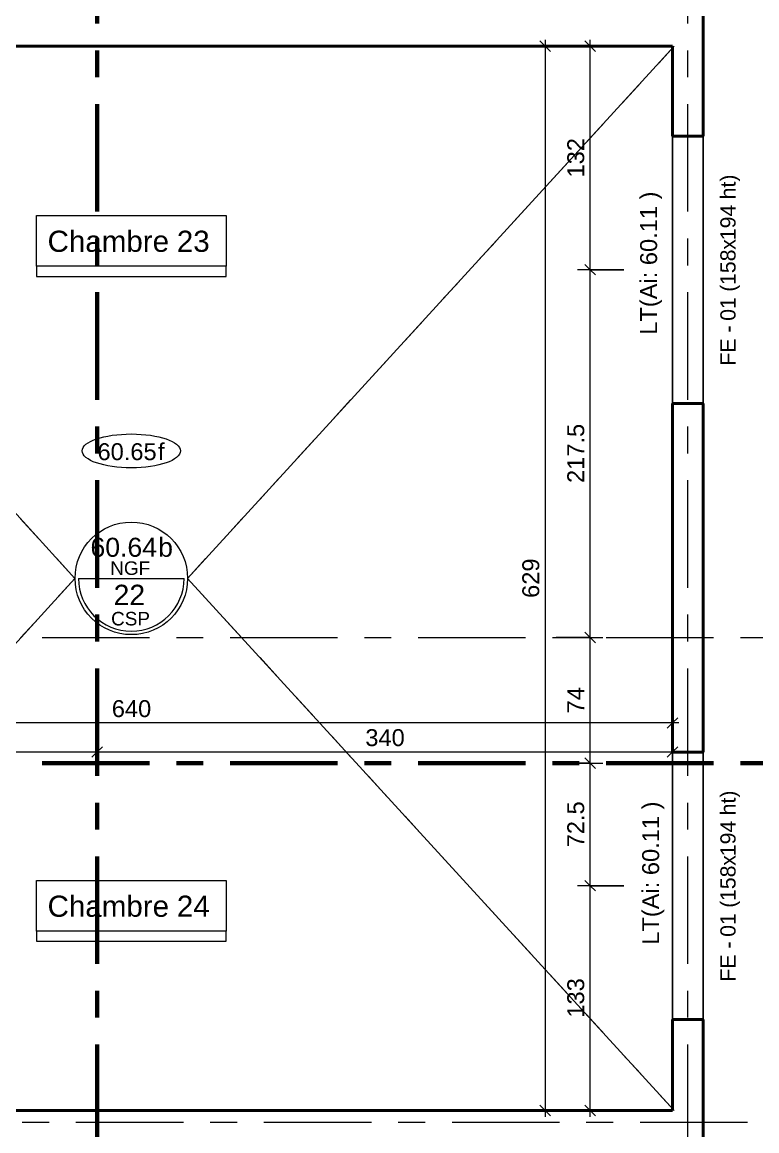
# Model space of a CAD drawing. Header units: metres. Extents: x 399 to 3028, y -427 to 863.
# Drawn here: x 463.55 to 467.89, y -391.66 to -385.11 of the extents above; entities that cross this region are included whole.
import ezdxf

# ---------------------------------------------------------------- set-up
doc = ezdxf.new("R2010")
doc.units = ezdxf.units.M
doc.linetypes.add('Ligne de quadrillage', pattern=[1.11125, 0.635, -0.15875, 0.15875, -0.15875])
doc.linetypes.add('Tiret', pattern=[0.3175, 0.15875, -0.15875])
for name, color, linetype, lineweight in [('A-ANNO-DIMS', 211, 'Continuous', 9), ('A-ANNO-DIMS-50', 211, 'Continuous', 9), ('A-DETL', 90, 'Continuous', 18), ('A-DETL-GENF', 92, 'Continuous', 18), ('A-FLOR', 192, 'Continuous', 18), ('A-GLAZ-IDEN', 152, 'Continuous', 18), ('A-WALL', 113, 'Continuous', 18), ('G-ANNO-DIMS', 111, 'Continuous', 9), ('G-ANNO-TEXT', 231, 'Continuous', 9), ('S-FLOR-SYMB', 171, 'Continuous', 9), ('S-GRID', 1, 'Continuous', 9)]:
    doc.layers.add(name, color=color, linetype=linetype, lineweight=lineweight)
doc.styles.add('Arial', font='arial.ttf', dxfattribs={"height": 0.1})
doc.styles.add('Arial_10', font='arial.ttf', dxfattribs={"height": 0.12})
doc.styles.add('Arial_11', font='arial.ttf', dxfattribs={"height": 0.125})
doc.styles.add('Arial_6', font='arial.ttf', dxfattribs={"height": 0.09})
doc.styles.add('Arial_8', font='arial.ttf', dxfattribs={"height": 0.0016})
doc.styles.add('Arial_9', font='arial.ttf', dxfattribs={"height": 0.1125})
doc.dimstyles.new('AES-_COTATION_1_50', dxfattribs={"dimscale": 0.3048, "dimtxt": 0.102026, "dimasz": 0.205052, "dimexe": 0.246063, "dimexo": 0.0625, "dimgap": 0.016404, "dimtad": 1, "dimdec": 1, "dimlfac": 100, "dimrnd": 0.5, "dimdsep": 46, "dimtxsty": 'Arial', "dimblk1": 'OBLIQUE', "dimblk2": 'OBLIQUE', "dimsah": 1, "dimcen": 0.09, "dimdle": 0.123031, "dimazin": 0, "dimtfac": 1, "dimtdec": 4, "dimtix": 1, "dimtmove": 0, "dimatfit": 3, "dimfxl": 0.656168, "dimfxlon": 1, "dimtvp": 1, "dimtolj": 1, "dimtzin": 0, "dimarcsym": 2})
doc.dimstyles.new('AES-_COTATION_1_50_3', dxfattribs={"dimscale": 0.3048, "dimtxt": 0.102026, "dimasz": 0.205052, "dimexe": 0.246063, "dimexo": 0.0625, "dimgap": 0.016404, "dimtad": 1, "dimdec": 1, "dimlfac": 100, "dimrnd": 0.5, "dimdsep": 46, "dimtxsty": 'Arial', "dimblk1": 'OBLIQUE', "dimblk2": 'OBLIQUE', "dimsah": 1, "dimcen": 0.09, "dimdle": 0.123031, "dimazin": 0, "dimtfac": 1, "dimtdec": 4, "dimtix": 1, "dimtmove": 0, "dimatfit": 3, "dimfxl": 0.656168, "dimfxlon": 1, "dimtvp": 1, "dimtolj": 1, "dimtzin": 0, "dimarcsym": 2})

# ---------------------------------------------------------------- blocks, each defined once
blk = doc.blocks.new('AES-Etiquette Dalle CSP brut vide - Dalle bidirectionnelle-1823380-AES_EXE_BET_TZ_R_1_COF_0100-Plan coffrage PH R_1 Diffusion')
at = {"layer": 'S-FLOR-SYMB'}
blk.add_line((-0.00624, 0), (0.00624, 0), dxfattribs=at)
blk.add_circle((0, 0), 0.00665, dxfattribs=at)
blk.add_arc((0, 0), 0.00624, 180, 360, dxfattribs=at)
at = {"layer": 'S-FLOR-SYMB', "char_height": 0.0016, "attachment_point": 1, "style": 'Arial_8'}
for s, insert, width in [('NGF', (-0.00249, 0.00201), 0.0058523), ('CSP', (-0.00239, -0.00396), 0.005692)]:
    blk.add_mtext(s, dxfattribs=dict(at, insert=insert, width=width))
blk = doc.blocks.new('DIMBLOCK149-AES_EXE_BET_TZ_R_1_COF_0100-Plan coffrage PH R_1 Diffusion')
at = {"layer": 'A-ANNO-DIMS-50', "transparency": 16777216}
for p, q in [((467.1031, -390.2101), (466.8281, -390.2101)), ((466.9031, -390.2101), (466.8719, -390.1788)), ((466.9031, -391.5762), (466.9031, -390.2101)), ((466.9031, -390.2101), (466.9344, -390.2413)), ((466.9031, -390.2101), (467.1031, -390.2101)), ((467.1031, -391.5387), (466.8281, -391.5387)), ((466.9031, -391.5387), (466.8719, -391.5074)), ((466.9031, -391.5387), (466.9344, -391.5699)), ((466.9031, -391.5387), (467.1031, -391.5387))]:
    blk.add_line(p, q, dxfattribs=at)
at = {"layer": 'A-ANNO-DIMS-50', "color": 0, "transparency": 16777216, "insert": (466.7683, -390.9897), "char_height": 0.1, "width": 0.276883, "attachment_point": 1, "rotation": 90, "line_spacing_factor": 0.941778, "style": 'Arial'}
blk.add_mtext('133', dxfattribs=at)
blk = doc.blocks.new('_Oblique')
at = {"color": 0, "linetype": 'ByBlock', "lineweight": -2}
blk.add_line((-0.5, -0.5), (0.5, 0.5), dxfattribs=at)
blk = doc.blocks.new('DIMBLOCK150-AES_EXE_BET_TZ_R_1_COF_0100-Plan coffrage PH R_1 Diffusion')
at = {"layer": 'A-ANNO-DIMS-50', "transparency": 16777216}
for p, q in [((466.9031, -389.4864), (466.8719, -389.4552)), ((466.7031, -389.4864), (466.9781, -389.4864)), ((466.9031, -389.4864), (466.7031, -389.4864)), ((466.9031, -390.2101), (466.9031, -389.4864)), ((466.9031, -389.4864), (466.9344, -389.5177)), ((467.1031, -390.2101), (466.8281, -390.2101)), ((466.9031, -390.2101), (466.8719, -390.1788)), ((466.9031, -390.2101), (466.9344, -390.2413)), ((466.9031, -390.2101), (467.1031, -390.2101))]:
    blk.add_line(p, q, dxfattribs=at)
at = {"layer": 'A-ANNO-DIMS-50', "color": 0, "transparency": 16777216, "insert": (466.7683, -389.9832), "char_height": 0.1, "width": 0.323972, "attachment_point": 1, "rotation": 90, "line_spacing_factor": 0.941778, "style": 'Arial'}
blk.add_mtext('72.5', dxfattribs=at)
blk = doc.blocks.new('DIMBLOCK151-AES_EXE_BET_TZ_R_1_COF_0100-Plan coffrage PH R_1 Diffusion')
at = {"layer": 'A-ANNO-DIMS-50', "transparency": 16777216}
for p, q in [((466.9031, -388.7439), (466.8719, -388.7127)), ((466.7031, -388.7439), (466.9781, -388.7439)), ((466.9031, -388.7439), (466.7031, -388.7439)), ((466.9031, -389.4864), (466.9031, -388.7439)), ((466.9031, -388.7439), (466.9344, -388.7752)), ((466.9031, -389.4864), (466.8719, -389.4552)), ((466.7031, -389.4864), (466.9781, -389.4864)), ((466.9031, -389.4864), (466.7031, -389.4864)), ((466.9031, -389.4864), (466.9344, -389.5177))]:
    blk.add_line(p, q, dxfattribs=at)
at = {"layer": 'A-ANNO-DIMS-50', "color": 0, "transparency": 16777216, "insert": (466.7683, -389.1921), "char_height": 0.1, "width": 0.184588, "attachment_point": 1, "rotation": 90, "line_spacing_factor": 0.941778, "style": 'Arial'}
blk.add_mtext('74', dxfattribs=at)
blk = doc.blocks.new('DIMBLOCK152-AES_EXE_BET_TZ_R_1_COF_0100-Plan coffrage PH R_1 Diffusion')
at = {"layer": 'A-ANNO-DIMS-50', "transparency": 16777216}
for p, q in [((467.1031, -386.5701), (466.8281, -386.5701)), ((466.9031, -386.5701), (466.8719, -386.5388)), ((466.9031, -388.7439), (466.9031, -386.5701)), ((466.9031, -386.5701), (466.9344, -386.6013)), ((466.9031, -386.5701), (467.1031, -386.5701)), ((466.9031, -388.7439), (466.8719, -388.7127)), ((466.7031, -388.7439), (466.9781, -388.7439)), ((466.9031, -388.7439), (466.7031, -388.7439)), ((466.9031, -388.7439), (466.9344, -388.7752))]:
    blk.add_line(p, q, dxfattribs=at)
at = {"layer": 'A-ANNO-DIMS-50', "color": 0, "transparency": 16777216, "insert": (466.7683, -387.8304), "char_height": 0.1, "width": 0.416266, "attachment_point": 1, "rotation": 90, "line_spacing_factor": 0.941778, "style": 'Arial'}
blk.add_mtext('217.5', dxfattribs=at)
blk = doc.blocks.new('DIMBLOCK153-AES_EXE_BET_TZ_R_1_COF_0100-Plan coffrage PH R_1 Diffusion')
at = {"layer": 'A-ANNO-DIMS-50', "transparency": 16777216}
for p, q in [((466.7031, -385.2496), (466.9781, -385.2496)), ((466.9031, -385.2496), (466.7031, -385.2496)), ((466.9031, -385.2496), (466.8719, -385.2183)), ((466.9031, -386.5701), (466.9031, -385.2121)), ((466.9031, -385.2496), (466.9344, -385.2808)), ((467.1031, -386.5701), (466.8281, -386.5701)), ((466.9031, -386.5701), (466.8719, -386.5388)), ((466.9031, -386.5701), (466.9344, -386.6013)), ((466.9031, -386.5701), (467.1031, -386.5701))]:
    blk.add_line(p, q, dxfattribs=at)
at = {"layer": 'A-ANNO-DIMS-50', "color": 0, "transparency": 16777216, "insert": (466.7683, -386.0252), "char_height": 0.1, "width": 0.276883, "attachment_point": 1, "rotation": 90, "line_spacing_factor": 0.941778, "style": 'Arial'}
blk.add_mtext('132', dxfattribs=at)
blk = doc.blocks.new('DIMBLOCK195-AES_EXE_BET_TZ_R_1_COF_0100-Plan coffrage PH R_1 Diffusion')
at = {"layer": 'A-ANNO-DIMS-50', "transparency": 16777216}
for p, q in [((460.993, -389.22), (460.993, -389.495)), ((460.993, -389.42), (460.993, -389.22)), ((463.9897, -389.2199), (463.9897, -389.4949)), ((463.9897, -389.4199), (463.9897, -389.2199)), ((460.993, -389.42), (461.0243, -389.3887)), ((463.9897, -389.4199), (464.021, -389.3887)), ((460.9555, -389.42), (463.9897, -389.4199)), ((460.993, -389.42), (460.9618, -389.4512)), ((463.9897, -389.4199), (463.9585, -389.4512))]:
    blk.add_line(p, q, dxfattribs=at)
at = {"layer": 'A-ANNO-DIMS-50', "color": 0, "transparency": 16777216, "insert": (462.3179, -389.2851), "char_height": 0.1, "width": 0.416266, "attachment_point": 1, "rotation": 0.00085, "line_spacing_factor": 0.941778, "style": 'Arial'}
blk.add_mtext('299.5', dxfattribs=at)
blk = doc.blocks.new('DIMBLOCK196-AES_EXE_BET_TZ_R_1_COF_0100-Plan coffrage PH R_1 Diffusion')
at = {"layer": 'A-ANNO-DIMS-50', "transparency": 16777216}
for p, q in [((463.9897, -389.2199), (463.9897, -389.4949)), ((463.9897, -389.4199), (463.9897, -389.2199)), ((467.3908, -389.2199), (467.3908, -389.4949)), ((467.3908, -389.4199), (467.3908, -389.2199)), ((463.9897, -389.4199), (464.021, -389.3887)), ((467.3908, -389.4199), (467.422, -389.3886)), ((463.9897, -389.4199), (463.9585, -389.4512)), ((463.9897, -389.4199), (467.4283, -389.4199)), ((467.3908, -389.4199), (467.3595, -389.4511))]:
    blk.add_line(p, q, dxfattribs=at)
at = {"layer": 'A-ANNO-DIMS-50', "color": 0, "transparency": 16777216, "insert": (465.5749, -389.2851), "char_height": 0.1, "width": 0.276883, "attachment_point": 1, "rotation": 0.00085, "line_spacing_factor": 0.941778, "style": 'Arial'}
blk.add_mtext('340', dxfattribs=at)
blk = doc.blocks.new('DIMBLOCK197-AES_EXE_BET_TZ_R_1_COF_0100-Plan coffrage PH R_1 Diffusion')
at = {"layer": 'A-ANNO-DIMS-50', "transparency": 16777216}
for p, q in [((460.993, -389.4485), (460.993, -389.1735)), ((467.3908, -389.4485), (467.3908, -389.1735)), ((467.4283, -389.2485), (460.9555, -389.2485)), ((460.993, -389.2485), (460.9618, -389.2797)), ((460.993, -389.2485), (461.0243, -389.2172)), ((460.993, -389.2485), (460.993, -389.4485)), ((467.3908, -389.2485), (467.3595, -389.2797)), ((467.3908, -389.2485), (467.422, -389.2172)), ((467.3908, -389.2485), (467.3908, -389.4485))]:
    blk.add_line(p, q, dxfattribs=at)
at = {"layer": 'A-ANNO-DIMS-50', "color": 0, "transparency": 16777216, "insert": (464.0766, -389.1137), "char_height": 0.1, "width": 0.276883, "attachment_point": 1, "line_spacing_factor": 0.941778, "style": 'Arial'}
blk.add_mtext('640', dxfattribs=at)
blk = doc.blocks.new('DIMBLOCK856-AES_EXE_BET_TZ_R_1_COF_0100-Plan coffrage PH R_1 Diffusion')
at = {"layer": 'A-ANNO-DIMS-50', "transparency": 16777216}
for p, q in [((466.8374, -385.2496), (466.5624, -385.2496)), ((466.6374, -385.2496), (466.6062, -385.2183)), ((466.6374, -385.2121), (466.6374, -391.5762)), ((466.6374, -385.2496), (466.6687, -385.2808)), ((466.6374, -385.2496), (466.8374, -385.2496)), ((466.8374, -391.5387), (466.5624, -391.5387)), ((466.6374, -391.5387), (466.6062, -391.5074)), ((466.6374, -391.5387), (466.6687, -391.5699)), ((466.6374, -391.5387), (466.8374, -391.5387))]:
    blk.add_line(p, q, dxfattribs=at)
at = {"layer": 'A-ANNO-DIMS-50', "color": 0, "transparency": 16777216, "insert": (466.5026, -388.5095), "char_height": 0.1, "width": 0.276883, "attachment_point": 1, "rotation": 90, "line_spacing_factor": 0.941778, "style": 'Arial'}
blk.add_mtext('629', dxfattribs=at)

msp = doc.modelspace()

# ---------------------------------------------------------------- linework, layer by layer
at = {"layer": 'A-DETL', "color": 51}
for p, q in [((463.8582, -388.3941), (460.993, -385.2496)), ((464.5238, -388.3941), (467.4009, -385.2496)), ((463.8582, -388.3941), (460.9931, -391.5393)), ((464.5238, -388.3941), (467.401, -391.5387))]:
    msp.add_line(p, q, dxfattribs=at)
at = {"layer": 'A-DETL', "linetype": 'Tiret'}
for p, q in [((463.8582, -388.3941), (460.993, -385.2496)), ((464.5238, -388.3941), (467.4009, -385.2496)), ((463.8582, -388.3941), (460.9931, -391.5393)), ((464.5238, -388.3941), (467.401, -391.5387))]:
    msp.add_line(p, q, dxfattribs=at)
at = {"layer": 'A-DETL'}
for p, q in [((463.6319, -386.2496), (464.7519, -386.2496)), ((463.6319, -386.5496), (463.6319, -386.2496)), ((464.7519, -386.2496), (464.7519, -386.5496)), ((464.7519, -386.5496), (463.6319, -386.5496)), ((463.6319, -386.5496), (463.6319, -386.6096)), ((464.7519, -386.5496), (463.6319, -386.5496)), ((464.7519, -386.6096), (464.7519, -386.5496)), ((463.6319, -386.6096), (464.7519, -386.6096)), ((463.6319, -390.1787), (464.7519, -390.1787)), ((463.6319, -390.4787), (463.6319, -390.1787)), ((464.7519, -390.1787), (464.7519, -390.4787)), ((464.7519, -390.4787), (463.6319, -390.4787)), ((463.6319, -390.4787), (463.6319, -390.5387)), ((464.7519, -390.4787), (463.6319, -390.4787)), ((464.7519, -390.5387), (464.7519, -390.4787)), ((463.6319, -390.5387), (464.7519, -390.5387))]:
    msp.add_line(p, q, dxfattribs=at)
at = {"layer": 'A-DETL', "color": 51}
msp.add_ellipse((464.1919, -387.6409), major_axis=(-0.2909, 0), ratio=0.343791, dxfattribs=at)
at = {"layer": 'A-DETL-GENF', "linetype": 'Tiret'}
for p, q in [((464.7519, -386.5496), (463.6319, -386.5496)), ((463.6319, -386.5496), (463.6319, -386.6096)), ((464.7519, -386.6096), (464.7519, -386.5496)), ((463.6319, -386.6096), (464.7519, -386.6096)), ((464.7519, -390.4787), (463.6319, -390.4787)), ((463.6319, -390.4787), (463.6319, -390.5387)), ((464.7519, -390.5387), (464.7519, -390.4787)), ((463.6319, -390.5387), (464.7519, -390.5387))]:
    msp.add_line(p, q, dxfattribs=at)
at = {"layer": 'A-FLOR', "color": 31, "lineweight": 25}
for p, q in [((460.993, -385.2496), (467.3908, -385.2496)), ((467.3908, -385.2496), (467.3908, -391.5387)), ((467.3908, -391.5387), (460.9931, -391.5387))]:
    msp.add_line(p, q, dxfattribs=at)
at = {"layer": 'A-WALL', "color": 2, "lineweight": 50}
for p, q in [((467.5708, -384.1256), (467.5708, -385.7801)), ((467.3908, -385.2496), (460.993, -385.2496)), ((467.3908, -385.7801), (467.3908, -385.2496)), ((467.5708, -385.7801), (467.3908, -385.7801)), ((467.3908, -389.4201), (467.3908, -387.3601)), ((467.3908, -387.3601), (467.5708, -387.3601)), ((467.5708, -387.3601), (467.5708, -389.4201)), ((467.5708, -389.4201), (467.3908, -389.4201)), ((467.3908, -391.5387), (467.3908, -391.0001)), ((467.3908, -391.0001), (467.5708, -391.0001)), ((467.5708, -391.0001), (467.5708, -392.249)), ((460.9931, -391.5387), (467.3908, -391.5387))]:
    msp.add_line(p, q, dxfattribs=at)
at = {"layer": 'A-WALL', "color": 3, "lineweight": 25}
for p, q in [((467.3908, -385.7801), (467.3908, -387.36)), ((467.5708, -387.36), (467.5708, -385.7801)), ((467.3908, -389.4201), (467.3908, -391.0001)), ((467.5708, -391.0001), (467.5708, -389.4201))]:
    msp.add_line(p, q, dxfattribs=at)
at = {"layer": 'S-GRID', "linetype": 'Ligne de quadrillage', "lineweight": 100}
for p, q in [((463.9902, -424.0096), (463.9896, -380.1741)), ((402.5455, -389.4864), (470.4951, -389.4864))]:
    msp.add_line(p, q, dxfattribs=at)
at = {"layer": 'S-GRID', "linetype": 'Ligne de quadrillage'}
for p, q in [((467.4808, -424.0095), (467.4808, -380.1741)), ((402.5455, -388.7449), (470.4951, -388.7439)), ((430.5272, -391.6068), (470.4951, -391.6063))]:
    msp.add_line(p, q, dxfattribs=at)

# ---------------------------------------------------------------- block references
at = {"layer": 'S-FLOR-SYMB', "xscale": 49.99999999999996, "yscale": 49.99999999999996, "zscale": 49.99999999999996}
msp.add_blockref('AES-Etiquette Dalle CSP brut vide - Dalle bidirectionnelle-1823380-AES_EXE_BET_TZ_R_1_COF_0100-Plan coffrage PH R_1 Diffusion', (464.1919, -388.3941), dxfattribs=at)

# ---------------------------------------------------------------- texts
at = {"layer": 'A-GLAZ-IDEN', "lineweight": 9, "char_height": 0.09, "attachment_point": 1, "rotation": 90, "style": 'Arial_6'}
for s, insert, width in [('ht)', (467.673, -386.1545), 0.172363), ('194 ', (467.673, -386.3959), 0.292616), ('\\fArial|b0|i0|c178|p34|;x', (467.673, -386.4522), 0.068143), ('158', (467.673, -386.6605), 0.252532), ('\\fArial|b0|i0|c178|p34|;(', (467.673, -386.7002), 0.048101), ('01 ', (467.673, -386.8722), 0.208439), ('FE - ', (467.673, -387.1368), 0.320675), ('ht)', (467.673, -389.7945), 0.172363), ('194 ', (467.673, -390.0359), 0.292616), ('\\fArial|b0|i0|c178|p34|;x', (467.673, -390.0922), 0.068143), ('158', (467.673, -390.3005), 0.252532), ('\\fArial|b0|i0|c178|p34|;(', (467.673, -390.3402), 0.048101), ('01 ', (467.673, -390.5122), 0.208439), ('FE - ', (467.673, -390.7768), 0.320675)]:
    msp.add_mtext(s, dxfattribs=dict(at, insert=insert, width=width))
at = {"layer": 'G-ANNO-DIMS', "char_height": 0.1, "width": 1.011239, "attachment_point": 1, "rotation": 90, "line_spacing_factor": 0.941778, "style": 'Arial'}
for insert in [(467.1991, -386.9546), (467.2111, -390.5589)]:
    msp.add_mtext('LT(Ai: 60.11 )', dxfattribs=dict(at, insert=insert))
at = {"layer": 'G-ANNO-TEXT', "color": 7, "char_height": 0.125, "attachment_point": 1, "style": 'Arial_11'}
for s, insert, width in [('Chambre ', (463.697, -386.3396), 0.925949), ('23', (464.461, -386.3396), 0.232489), ('Chambre ', (463.697, -390.2687), 0.925949), ('24', (464.461, -390.2687), 0.232489)]:
    msp.add_mtext(s, dxfattribs=dict(at, insert=insert, width=width))
at = {"layer": 'G-ANNO-TEXT', "color": 41, "char_height": 0.1, "attachment_point": 1, "style": 'Arial'}
for s, insert, width in [('60.65', (463.992, -387.5955), 0.432911), ('\\fArial|b0|i0|c178|p34|;f', (464.3492, -387.5955), 0.05211)]:
    msp.add_mtext(s, dxfattribs=dict(at, insert=insert, width=width))
at = {"layer": 'S-FLOR-SYMB', "attachment_point": 1}
for s, insert, char_height, width, style in [('60.64', (463.9505, -388.154), 0.1125, 0.485021, 'Arial_9'), ('\\fArial|b0|i0|c178|p34|;b', (464.3507, -388.154), 0.1125, 0.108228, 'Arial_9'), ('22', (464.0872, -388.4317), 0.12, 0.224472, 'Arial_10')]:
    msp.add_mtext(s, dxfattribs=dict(at, insert=insert, char_height=char_height, width=width, style=style))

# ---------------------------------------------------------------- dimensions: what is measured, and where the dimension line sits
at = {"layer": 'A-ANNO-DIMS'}
for base, p1, p2, angle, dimstyle, override, picture, middle in [((466.6374, -391.5387), (466.8374, -385.2496), (466.8374, -391.5387), 90, 'AES-_COTATION_1_50_3', {"dimpost": '<>', "dimfxl": 6.289072}, 'DIMBLOCK856-AES_EXE_BET_TZ_R_1_COF_0100-Plan coffrage PH R_1 Diffusion', (466.5814, -388.3941)), ((466.90314, -385.24958), (467.10314, -386.57009), (466.70314, -385.24958), 90, 'AES-_COTATION_1_50', {"dimpost": '<>', "dimfxl": 1.37976}, 'DIMBLOCK153-AES_EXE_BET_TZ_R_1_COF_0100-Plan coffrage PH R_1 Diffusion', (466.84705, -385.90983)), ((466.9031, -386.5701), (466.7031, -388.7439), (467.1031, -386.5701), 90, 'AES-_COTATION_1_50', {"dimpost": '<>', "dimfxl": 2.210328}, 'DIMBLOCK152-AES_EXE_BET_TZ_R_1_COF_0100-Plan coffrage PH R_1 Diffusion', (466.8471, -387.657)), ((466.90314, -388.74392), (466.70314, -389.4864), (466.70314, -388.74392), 90, 'AES-_COTATION_1_50', {"dimpost": '<>', "dimfxl": 0.742479}, 'DIMBLOCK151-AES_EXE_BET_TZ_R_1_COF_0100-Plan coffrage PH R_1 Diffusion', (466.84814, -389.11516)), ((460.993, -389.2485), (467.3908, -389.4485), (460.993, -389.4485), 0, 'AES-_COTATION_1_50', {"dimpost": '<>', "dimfxl": 6.397749}, 'DIMBLOCK197-AES_EXE_BET_TZ_R_1_COF_0100-Plan coffrage PH R_1 Diffusion', (464.1919, -389.1924)), ((463.9897, -389.4199), (460.993, -389.22), (463.9897, -389.2199), 0.00085, 'AES-_COTATION_1_50', {"dimpost": '<>', "dimfxl": 2.996677}, 'DIMBLOCK195-AES_EXE_BET_TZ_R_1_COF_0100-Plan coffrage PH R_1 Diffusion', (462.4914, -389.3639)), ((467.3908, -389.4199), (463.9897, -389.2199), (467.3908, -389.2199), 0.00085, 'AES-_COTATION_1_50', {"dimpost": '<>', "dimfxl": 3.40107}, 'DIMBLOCK196-AES_EXE_BET_TZ_R_1_COF_0100-Plan coffrage PH R_1 Diffusion', (465.6903, -389.3638)), ((466.9031, -389.4864), (467.1031, -390.2101), (466.7031, -389.4864), 90, 'AES-_COTATION_1_50', {"dimpost": '<>', "dimfxl": 0.826876}, 'DIMBLOCK150-AES_EXE_BET_TZ_R_1_COF_0100-Plan coffrage PH R_1 Diffusion', (466.8471, -389.8482)), ((466.9031, -390.2101), (467.1031, -391.5387), (467.1031, -390.2101), 90, 'AES-_COTATION_1_50', {"dimpost": '<>', "dimfxl": 1.328574}, 'DIMBLOCK149-AES_EXE_BET_TZ_R_1_COF_0100-Plan coffrage PH R_1 Diffusion', (466.8471, -390.8744))]:
    dim = msp.add_linear_dim(base=base, p1=p1, p2=p2, angle=angle, dimstyle=dimstyle, override=override, dxfattribs=at)
    dim.commit()
    dim.dimension.update_dxf_attribs({"geometry": picture, "text_midpoint": middle})

doc.saveas('drawing.dxf')
